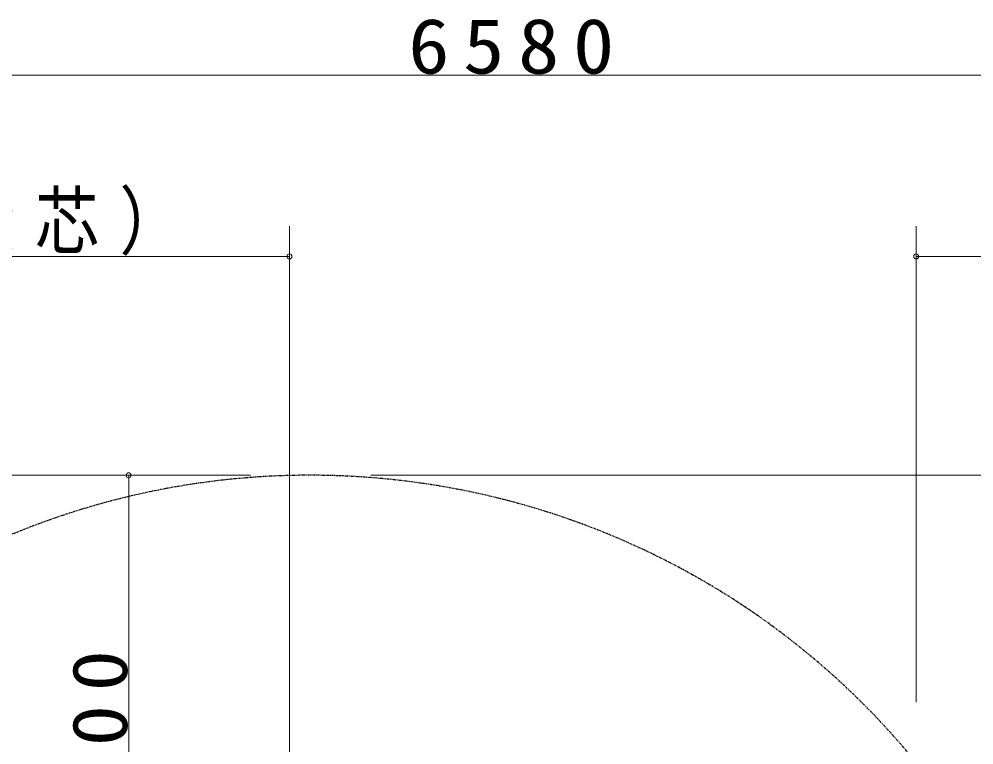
# Model space of a CAD drawing. Units: millimetres, scale not verified. Extents: x -19540 to 0, y -2040 to 13350.
# Drawn here: x -3183 to -1597, y 5047 to 6252 of the extents above; entities that cross this region are included whole.
import ezdxf

# ---------------------------------------------------------------- set-up
doc = ezdxf.new("R2010")
doc.units = ezdxf.units.MM
doc.linetypes.add('USER3', pattern=[8, 3, -1, 1, -1, 1, -1])
doc.layers.add('補助', color=2, linetype='Continuous', lineweight=13)
doc.styles.add('ＭＳ ゴシック', font='')
doc.styles.get('ＭＳ ゴシック').set_extended_font_data('MS Gothic')

# ---------------------------------------------------------------- blocks, each defined once
blk = doc.blocks.new('dimension_origin')
at = {"color": 0, "linetype": 'Continuous', "lineweight": -2}
blk.add_circle((0, 0), 1.25, dxfattribs=at)

msp = doc.modelspace()

# ---------------------------------------------------------------- linework, layer by layer
at = {"layer": '補助'}
for p, q in [((-3999.454, 6159.446), (-709.478, 6159.446)), ((-2734.162, 4445.399), (-2734.162, 5908.423)), ((-1693.229, 5118.03), (-1693.229, 5908.423)), ((-3999.454, 5858.423), (-2734.162, 5858.423)), ((-1693.229, 5858.423), (-709.478, 5858.423)), ((-2799.014, 5494.895), (-4725.573, 5494.895)), ((-2799.014, 5494.895), (-4354.762, 5494.895)), ((-2799.441, 5494.895), (-3051.115, 5494.895)), ((-3001.115, 4594.895), (-3001.115, 5494.895)), ((-2599.014, 5494.895), (-132.381, 5494.895))]:
    msp.add_line(p, q, dxfattribs=at)
at = {"layer": '補助', "linetype": 'USER3', "lineweight": 25}
msp.add_arc((-2699.441, 4194.882), 1300.013, 39.28542, 278.68616, dxfattribs=at)

# ---------------------------------------------------------------- block references
at = {"layer": '補助', "xscale": 3.33, "yscale": 3.33}
for p, rotation in [((-2734.162, 5858.423), 180), ((-3001.115, 5494.895), 270)]:
    msp.add_blockref('dimension_origin', p, dxfattribs=dict(at, rotation=rotation))
msp.add_blockref('dimension_origin', (-1693.229, 5858.423), dxfattribs=at)

# ---------------------------------------------------------------- texts
at = {"layer": '補助', "char_height": 91.64, "attachment_point": 8, "style": 'ＭＳ ゴシック'}
for s, insert in [('\\T1.33;\\W1.1;6580', (-2354.466, 6160.446)), ('\\T1.32;\\W0.85;2530（基礎芯）', (-3366.808, 5859.423))]:
    msp.add_mtext(s, dxfattribs=dict(at, insert=insert))
at = {"layer": '補助', "insert": (-3002.115, 5044.895), "char_height": 91.64, "attachment_point": 8, "rotation": 90, "style": 'ＭＳ ゴシック'}
msp.add_mtext('\\T1.33;\\W1.1;1800', dxfattribs=at)

doc.saveas('drawing.dxf')
